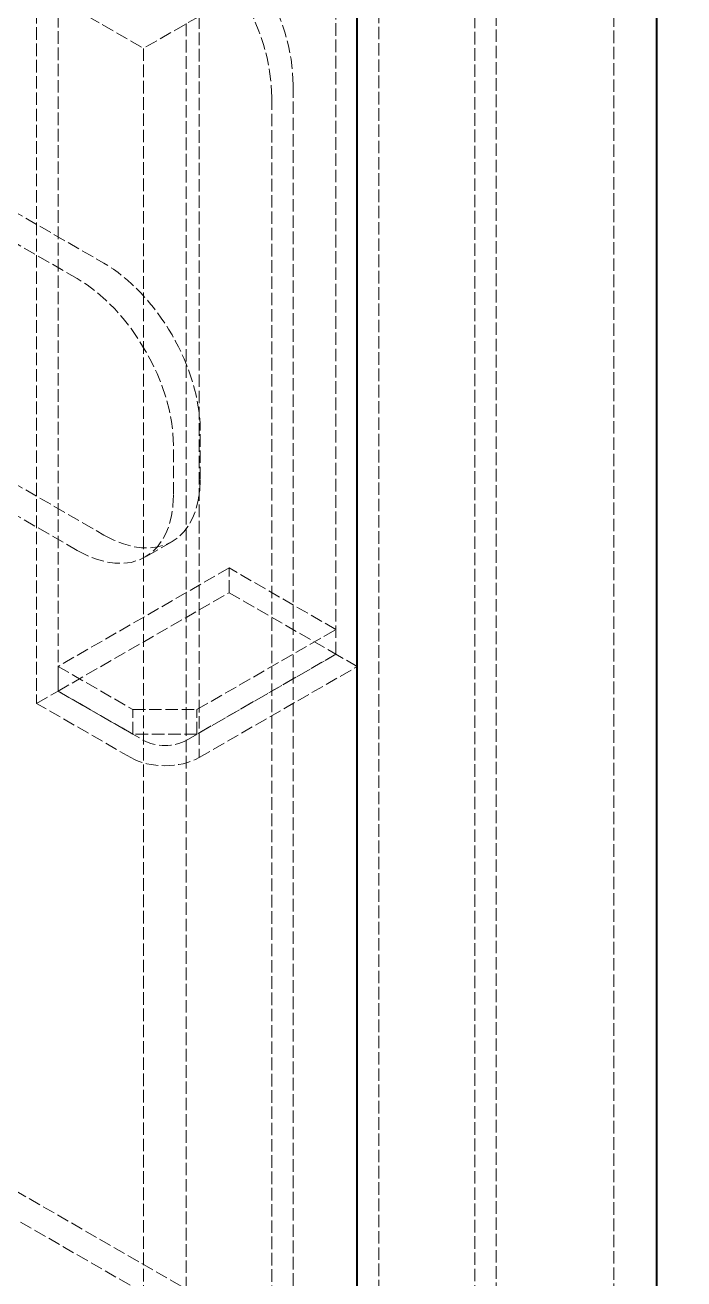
# Model space of a CAD drawing. Header units: millimetres. Extents: x 0 to 2378, y 0 to 1682.
# Drawn here: x 2182.23 to 2199.67, y 1428.81 to 1462 of the extents above; entities that cross this region are included whole.
import ezdxf

# ---------------------------------------------------------------- set-up
doc = ezdxf.new("R2010")
doc.units = ezdxf.units.MM
doc.header["$LTSCALE"] = 2
doc.linetypes.add('DASHED', pattern=[0.2067, 0.1654, -0.0413])
doc.layers.add('가려진 것(ISO)', color=2, linetype='DASHED', lineweight=18, true_color=0xffff00)
doc.layers.add('가시적인 것(ISO)', color=3, linetype='Continuous', lineweight=40, true_color=0x00ff00)

msp = doc.modelspace()

# ---------------------------------------------------------------- linework, layer by layer
at = {"layer": '가려진 것(ISO)'}
for p, q in [((2114.091, 1502.4261), (2185.3673, 1461.3808)), ((2194.7011, 1403.8223), (2194.7011, 1471.1882)), ((2194.1354, 1470.8624), (2194.1354, 1403.4966)), ((2197.8124, 1468.745), (2197.8124, 1401.3791)), ((2190.4585, 1445.343), (2190.4585, 1464.9641)), ((2191.5899, 1464.9666), (2191.5899, 1414.2787)), ((2183.1046, 1463.9868), (2183.1046, 1444.3657)), ((2182.5389, 1463.6611), (2182.5389, 1444.0399)), ((2186.8381, 1462.2277), (2185.3673, 1461.3808)), ((2186.8381, 1462.2277), (2186.8381, 1442.6066)), ((2186.4987, 1462.0348), (2186.4987, 1411.3469)), ((2185.3673, 1461.3808), (2185.3673, 1412.0009)), ((2189.3271, 1460.406), (2189.3271, 1409.7181)), ((2177.0233, 1459.8946), (2184.3208, 1455.6923)), ((2188.7614, 1460.0803), (2188.7614, 1409.3924)), ((2183.6137, 1455.2851), (2176.3162, 1459.4874)), ((2177.0233, 1452.7002), (2184.3208, 1448.4979)), ((2183.6137, 1448.0907), (2176.3162, 1452.293)), ((2186.8664, 1449.9752), (2186.8664, 1451.2832)), ((2186.1593, 1449.568), (2186.1593, 1450.876)), ((2186.1173, 1448.3214), (2185.4102, 1447.9142)), ((2187.6301, 1447.6258), (2183.1046, 1445.0197)), ((2187.6301, 1446.9718), (2187.6301, 1447.6258)), ((2190.4585, 1445.997), (2187.6301, 1447.6258)), ((2183.1046, 1444.3657), (2187.6301, 1446.9718)), ((2187.6301, 1446.9718), (2190.4585, 1445.343)), ((2186.7815, 1443.8796), (2190.4585, 1445.997)), ((2190.4585, 1445.343), (2190.4585, 1445.997)), ((2186.4987, 1443.0627), (2190.4585, 1445.343)), ((2190.4585, 1445.343), (2186.7815, 1443.2256)), ((2191.0242, 1445.0172), (2190.4585, 1445.343)), ((2183.1046, 1445.0197), (2185.0845, 1443.8796)), ((2183.1046, 1444.3657), (2183.1046, 1445.0197)), ((2186.8381, 1442.6066), (2191.0242, 1445.0172)), ((2182.5389, 1444.0399), (2183.1046, 1444.3657)), ((2183.1046, 1444.3657), (2185.3673, 1443.0627)), ((2185.0845, 1443.2256), (2183.1046, 1444.3657)), ((2185.0279, 1442.6066), (2182.5389, 1444.0399)), ((2185.0845, 1443.8796), (2186.7815, 1443.8796)), ((2185.0845, 1443.2256), (2185.0845, 1443.8796)), ((2186.7815, 1443.2256), (2186.7815, 1443.8796)), ((2186.7815, 1443.2256), (2185.0845, 1443.2256)), ((2163.6733, 1441.6802), (2260.5186, 1385.9107)), ((2261.1692, 1384.7839), (2163.0227, 1441.3027))]:
    msp.add_line(p, q, dxfattribs=at)
for centre, major_axis, ratio, start_param, end_param in [((2186.4987, 1462.0348), (1.9961, -3.4663), 0.5780931, 0.7873319, 2.3581282), ((2185.933, 1461.7091), (1.9961, -3.4663), 0.5780931, 0.7873319, 2.3581282), ((2184.3208, 1452.7491), (-1.7965, 3.1197), 0.5780931, 3.9289245, 5.4997209), ((2183.6137, 1452.3419), (1.7965, -3.1197), 0.5780931, 0.7873319, 2.3581282), ((2184.3208, 1451.4411), (1.7965, -3.1197), 0.5780931, 5.4997209, 7.0705172), ((2183.6137, 1451.0339), (1.7965, -3.1197), 0.5780931, 5.4997209, 7.0705172), ((2185.933, 1443.3884), (0.8, 0), 0.5758617, 3.9269908, 5.4977871), ((2185.933, 1443.1278), (-1.28, 0), 0.5758617, 0.7853982, 2.3561945)]:
    msp.add_ellipse(centre, major_axis=major_axis, ratio=ratio, start_param=start_param, end_param=end_param, dxfattribs=at)
at = {"layer": '가시적인 것(ISO)'}
for p, q in [((2198.9438, 1469.3991), (2198.9438, 1400.7251)), ((2191.0242, 1396.1645), (2191.0242, 1464.8385))]:
    msp.add_line(p, q, dxfattribs=at)

doc.saveas('drawing.dxf')
